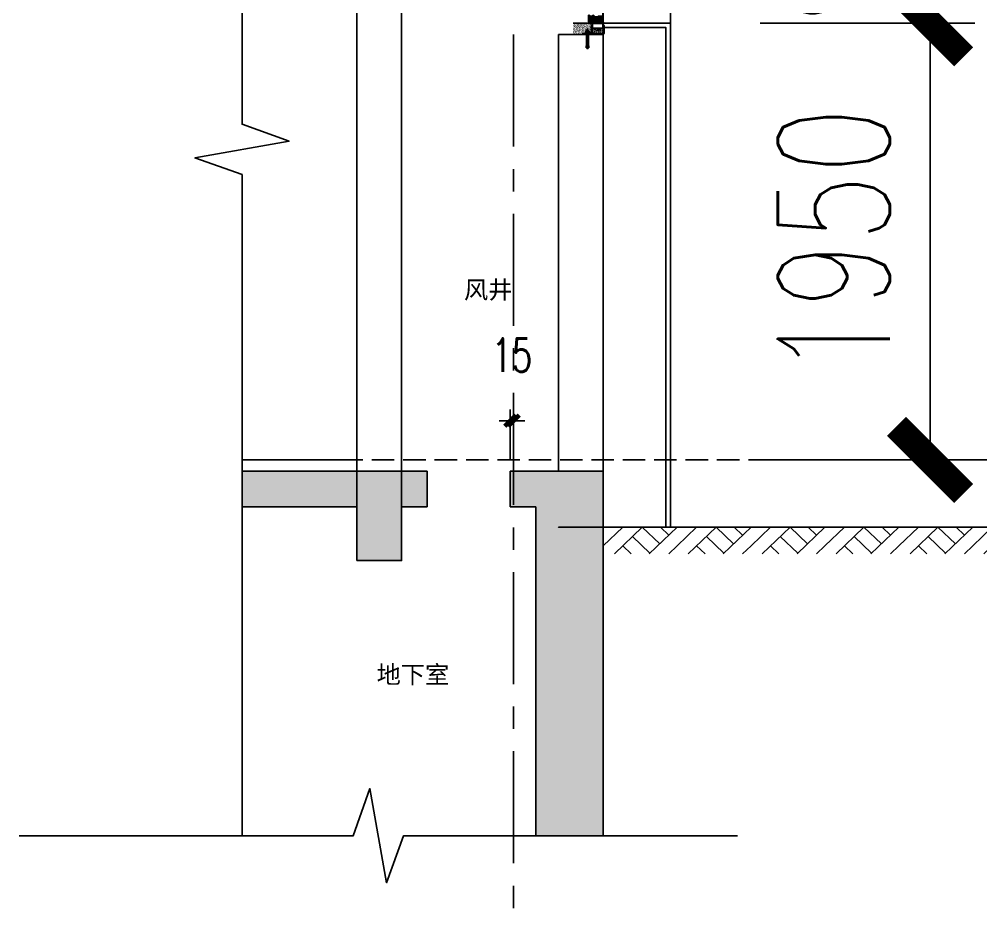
# Model space of a CAD drawing. Extents: x 220580 to 2027826, y -309201 to 71987.
# Drawn here: x 321714 to 326005, y -197311 to -193330 of the extents above; entities that cross this region are included whole.
import ezdxf
from ezdxf.enums import TextEntityAlignment as Align

# ---------------------------------------------------------------- set-up
doc = ezdxf.new("R2010")
doc.units = 0
for name, pattern in [('CENTER', [2, 1.25, -0.25, 0.25, -0.25]), ('DASH', [0.35, 0.25, -0.1]), ('ZN-CENTER', [2, 1.25, -0.25, 0.25, -0.25]), ('ZN-DASH', [0.35, 0.25, -0.1]), ('ZN-DOT', [0.25, 0, -0.25])]:
    doc.linetypes.add(name, pattern=pattern)
for name, color, linetype in [('!ZN1-填充-8', 8, 'Continuous'), ('!ZN1-文字-7', 7, 'Continuous'), ('!ZN3-铝板幕墙-3', 3, 'Continuous'), ('!ZN4-焊缝-8', 8, 'Continuous'), ('!ZN4-辅助材料-1', 1, 'Continuous'), ('!ZN4-配件-11', 11, 'Continuous'), ('!ZN5-钢材投影-40', 40, 'Continuous'), ('!ZN5-钢材断面-2', 2, 'Continuous'), ('!ZN5-铝材断面-6', 6, 'Continuous'), ('!ZN6-层高线-8', 8, 'ZN-DOT'), ('!ZN6-虚线-8', 8, 'ZN-DASH'), ('!ZN6-轴线-1', 1, 'ZN-CENTER'), ('1 轴线 辅助线', 1, 'CENTER'), ('2', 7, 'Continuous'), ('A-AXIS-DP', 126, 'Continuous'), ('A-HATCH-2', 251, 'Continuous'), ('A-LIN-V', 9, 'Continuous'), ('A-SFCE', 30, 'Continuous'), ('AS-COLN', 6, 'Continuous'), ('AS-WALL', 40, 'Continuous'), ('AXIS_TEXT', 7, 'Continuous'), ('DIM', 173, 'Continuous'), ('DIM_SYMB', 3, 'Continuous'), ('PUB_HATCH', 8, 'Continuous'), ('ZN4-胶缝-8', 8, 'Continuous'), ('型材截面颜色', 253, 'Continuous')]:
    doc.layers.add(name, color=color, linetype=linetype)
doc.layers.add('@ZN-型材编号（非打印层）', color=8, linetype='Continuous', plot=False)
doc.styles.add('_TCH_DIM_T3', font='SIMPLEX', dxfattribs={"width": 0.705882, "bigfont": 'GBCBIG'})
doc.styles.add('DHTEXT-1', font='ROMANS.shx', dxfattribs={"width": 0.7, "bigfont": 'CHINESE.shx'})
doc.styles.add('ZN-字体1', font='romans.shx', dxfattribs={"width": 0.7, "bigfont": 'chinese.shx'})
doc.styles.add('图框', font='')
doc.styles.get('图框').set_extended_font_data('SimSun')
doc.dimstyles.new('_TCH_ARCH&&50', dxfattribs={"dimtxt": 148.75, "dimasz": 50, "dimexe": 50, "dimexo": 50, "dimgap": 63.125, "dimtad": 1, "dimdec": 0, "dimzin": 0, "dimdsep": 46, "dimtxsty": '_TCH_DIM_T3', "dimblk": 'ARCHTICK', "dimcen": 0.09, "dimclrt": 7, "dimazin": 2, "dimtfac": 1, "dimtdec": 0, "dimtix": 1, "dimtmove": 2, "dimatfit": 3, "dimfxl": 0, "dimtolj": 1, "dimtzin": 0, "dimarcsym": 0})
doc.dimstyles.new('ZN3', dxfattribs={"dimscale": 3, "dimtxt": 2.5, "dimasz": 1.5, "dimexe": 1, "dimexo": 2, "dimgap": 0.9, "dimtad": 1, "dimdec": 0, "dimdsep": 46, "dimtxsty": 'DHTEXT-1', "dimblk": 'ARCHTICK', "dimcen": 2.5, "dimclrd": 173, "dimclre": 173, "dimclrt": 7, "dimazin": 2, "dimtfac": 1, "dimtix": 1, "dimtmove": 2, "dimatfit": 3, "dimfxl": 0, "dimarcsym": 0})

# ---------------------------------------------------------------- blocks, each defined once
blk = doc.blocks.new('_ArchTick')
at = {"color": 0, "linetype": 'ByBlock', "const_width": 0.4}
blk.add_lwpolyline([(-0.5, -0.5), (0.5, 0.5)], dxfattribs=at)
blk = doc.blocks.new('*D1240')
at = {"layer": 'Defpoints', "color": 0, "ltscale": 30, "transparency": 16777216}
for p in [(324620.4, -192447.1), (325779.3, -192447.1), (324620.4, -193347.1)]:
    blk.add_point(p, dxfattribs=at)
at = {"layer": 'DIM', "color": 173, "linetype": 'ByBlock', "lineweight": -2, "ltscale": 30, "transparency": 16777216}
for p, q in [((325779.3, -192447.1), (325779.3, -192147.1)), ((325020.4, -192447.1), (325979.3, -192447.1)), ((325779.3, -193347.1), (325779.3, -192447.1)), ((325020.4, -193347.1), (325979.3, -193347.1)), ((325779.3, -193347.1), (325779.3, -193647.1))]:
    blk.add_line(p, q, dxfattribs=at)
at = {"layer": 'DIM', "color": 173, "lineweight": -2, "ltscale": 30, "transparency": 16777216, "xscale": 300, "yscale": 300, "zscale": 300}
for p, rotation in [((325779.3, -192447.1), 270), ((325779.3, -193347.1), 90)]:
    blk.add_blockref('_ArchTick', p, dxfattribs=dict(at, rotation=rotation))
at = {"layer": 'DIM', "color": 7, "ltscale": 30, "transparency": 16777216, "insert": (325349.3, -192897.1), "char_height": 500, "attachment_point": 5, "rotation": 90, "style": 'DHTEXT-1'}
blk.add_mtext('900', dxfattribs=at)
blk = doc.blocks.new('*D1241')
at = {"layer": 'A-AXIS-DP', "color": 0, "lineweight": -2, "transparency": 16777216}
for p, q in [((323905.4, -195297.1), (323905.4, -195072.2)), ((323920.4, -195297.1), (323920.4, -195072.2)), ((323905.4, -195122.2), (323855.4, -195122.2)), ((323905.4, -195122.2), (323920.4, -195122.2)), ((323920.4, -195122.2), (323970.4, -195122.2))]:
    blk.add_line(p, q, dxfattribs=at)
at = {"layer": 'Defpoints', "color": 0, "transparency": 16777216}
for p in [(323920.4, -195122.2), (323905.4, -195347.1), (323920.4, -195347.1)]:
    blk.add_point(p, dxfattribs=at)
at = {"layer": 'A-AXIS-DP', "color": 0, "lineweight": -2, "transparency": 16777216, "xscale": 50, "yscale": 50, "zscale": 50}
blk.add_blockref('_ArchTick', (323905.4, -195122.2), dxfattribs=at)
at = {"layer": 'A-AXIS-DP', "color": 0, "lineweight": -2, "transparency": 16777216, "xscale": 50, "yscale": 50, "zscale": 50, "rotation": 180}
blk.add_blockref('_ArchTick', (323920.4, -195122.2), dxfattribs=at)
at = {"layer": 'A-AXIS-DP', "color": 7, "transparency": 16777216, "insert": (323912.9, -194829.3), "char_height": 148.75, "attachment_point": 5, "style": '_TCH_DIM_T3'}
blk.add_mtext('\\A1;15', dxfattribs=at)
blk = doc.blocks.new('$LinePat$素土夯实')
at = {"color": 0}
for p, q in [((0, -210), (210, 0)), ((120, -300), (420, 0)), ((420, 0), (608, -188)), ((495, -300), (795, 0)), ((615, 0), (705, -90)), ((315, -105), (502, -293)), ((210, -210), (300, -300)), ((705, -300), (795, -210))]:
    blk.add_line(p, q, dxfattribs=at)
blk = doc.blocks.new('_FZH')
blk.add_lwpolyline([(-0.5, -0.5), (0.5, -0.5), (0.5, 0.5), (-0.5, 0.5)], close=True)
at = {"layer": 'PUB_HATCH'}
blk.add_solid([(-0.5, -0.5), (0.5, -0.5), (-0.5, 0.5), (0.5, 0.5)], dxfattribs=at)
blk = doc.blocks.new('XFGRJ009')
at = {"layer": '!ZN1-填充-8'}
h = blk.add_hatch(dxfattribs=at)
h.set_pattern_fill('AR-HBONE', color=256, scale=0.01, angle=360, style=0)
h.set_pattern_definition([(315, (2699.3083, -1021.9452), (2e-15, -1.43684098), [3.048, -1.016]), (225, (2700.0267, -1022.6636), (2e-15, -1.43684098), [3.048, -1.016])])
h.paths.add_polyline_path([(3, 0.9, -0.131652), (2.4, 1.1), (0.7, 2.1), (0.4, 2.1, 0.414214), (0, 1.7), (0, -1.7, 0.414214), (0.4, -2.1), (0.7, -2.1), (2.4, -1.1, -0.131652), (3, -1), (21, -1, -0.131652), (21.6, -1.1), (23.3, -2.1), (23.6, -2.1, 0.414214), (24, -1.7), (24, 1.7, 0.414214), (23.6, 2.1), (23.3, 2.1), (21.6, 1.1, -0.131652), (21, 0.9)])
at = {"layer": '!ZN4-辅助材料-1'}
blk.add_lwpolyline([(2.4, 1.1, 0.131652), (3, 0.9), (21, 0.9, 0.131652), (21.6, 1.1), (23.3, 2.1), (23.6, 2.1, -0.414214), (24, 1.7), (24, -1.7, -0.414214), (23.6, -2.1), (23.3, -2.1), (21.6, -1.1, 0.131652), (21, -1), (3, -1, 0.131652), (2.4, -1.1), (0.7, -2.1), (0.4, -2.1, -0.414214), (0, -1.7), (0, 1.7, -0.414214), (0.4, 2.1), (0.7, 2.1)], format="xyb", close=True, dxfattribs=at)
blk = doc.blocks.new('CX14687XZNW')
at = {"layer": '型材截面颜色', "ltscale": 15}
h = blk.add_hatch(color=256, dxfattribs=at)
h.dxf.hatch_style = 1
edge = h.paths.add_edge_path(flags=16)
edge.add_line((-0.3, -7.3), (-18.2, -7.3))
edge.add_arc((-18.2, -7), 0.3, 180, 270, ccw=False)
edge.add_line((-18.5, -7), (-18.5, 0))
edge.add_line((-18.5, 0), (-18.5, 6.4))
edge.add_arc((-18.2, 6.4), 0.3, 90, 180, ccw=False)
edge.add_line((-18.2, 6.7), (-0.3, 6.7))
edge.add_arc((-0.3, 6.4), 0.3, 0, 90, ccw=False)
edge.add_line((0, 6.4), (0, 0))
edge.add_line((0, 0), (0, -7))
edge.add_arc((-0.3, -7), 0.3, 270, 360, ccw=False)
edge = h.paths.add_edge_path()
edge.add_arc((-21.5, -9.4), 0.3, 90.6432, 169.483)
edge.add_arc((-22.1, -9.3), 0.3, 290, 349.4789, ccw=False)
edge.add_line((-22, -9.6), (-23.4, -10.1))
edge.add_arc((-23.5, -9.8), 0.3, 175, 290, ccw=False)
edge.add_line((-23.8, -9.8), (-23.6, -7.5))
edge.add_arc((-23.1, -7.5), 0.5, 135, 175, ccw=False)
edge.add_line((-23.5, -7.2), (-23.1, -6.9))
edge.add_arc((-23, -7), 0.2, -8.0466, 135, ccw=False)
edge.add_arc((-22.6, -7.1), 0.2, 171.9534, 255)
edge.add_line((-22.7, -7.2), (-20.7, -7.8))
edge.add_arc((-20.5, -7.3), 0.5, 255, 270)
edge.add_line((-20.5, -7.8), (-20.4, -7.8))
edge.add_arc((-20.4, -7.5), 0.3, 270, 401.4096)
edge.add_arc((-19.8, -7), 0.5, 180, 221.4096, ccw=False)
edge.add_line((-20.3, -7), (-20.3, -3.2))
edge.add_arc((-20.6, -3.2), 0.3, 0, 90)
edge.add_line((-20.6, -2.9), (-20.8, -2.9))
edge.add_arc((-20.8, -3.4), 0.5, 90, 121.3118)
edge.add_line((-21, -3), (-22.5, -3.9))
edge.add_arc((-22.6, -3.7), 0.2, 180, 301.3118, ccw=False)
edge.add_line((-22.8, -3.7), (-22.8, -3.2))
edge.add_arc((-20.6, -3.2), 2.2, 121.3118, 180, ccw=False)
edge.add_line((-21.7, -1.3), (-20.8, -0.7))
edge.add_arc((-21.1, -0.3), 0.5, 301.3118, 418.6882)
edge.add_line((-20.8, 0.1), (-21.7, 0.7))
edge.add_arc((-20.6, 2.6), 2.2, 180, 238.6882, ccw=False)
edge.add_line((-22.8, 2.6), (-22.8, 3.1))
edge.add_arc((-22.6, 3.1), 0.2, 58.6882, 180, ccw=False)
edge.add_line((-22.5, 3.3), (-21, 2.4))
edge.add_arc((-20.8, 2.8), 0.5, 238.6882, 270)
edge.add_line((-20.8, 2.3), (-20.6, 2.3))
edge.add_arc((-20.6, 2.6), 0.3, 270, 360)
edge.add_line((-20.3, 2.6), (-20.3, 6.4))
edge.add_arc((-19.8, 6.4), 0.5, 138.5904, 180, ccw=False)
edge.add_arc((-20.4, 6.9), 0.3, 318.5904, 450)
edge.add_line((-20.4, 7.2), (-20.5, 7.2))
edge.add_arc((-20.5, 6.7), 0.5, 90, 105)
edge.add_line((-20.7, 7.2), (-22.7, 6.6))
edge.add_arc((-22.6, 6.5), 0.2, 105, 188.0466)
edge.add_arc((-23, 6.4), 0.2, -135, 8.0466, ccw=False)
edge.add_line((-23.1, 6.3), (-23.5, 6.6))
edge.add_arc((-23.1, 6.9), 0.5, 185, 225, ccw=False)
edge.add_line((-23.6, 6.9), (-23.8, 9.2))
edge.add_arc((-23.5, 9.2), 0.3, 70, 185, ccw=False)
edge.add_line((-23.4, 9.5), (-22, 9))
edge.add_arc((-22.1, 8.7), 0.3, 10.5211, 70, ccw=False)
edge.add_arc((-21.5, 8.8), 0.3, 190.517, 269.3568)
edge.add_line((-21.5, 8.5), (-20.7, 8.5))
edge.add_arc((-20.7, 9.5), 1, 270, 360)
edge.add_line((-19.7, 9.5), (-19.7, 13.2))
edge.add_arc((-19.4, 13.2), 0.3, 90, 180, ccw=False)
edge.add_line((-19.4, 13.5), (-17.2, 13.5))
edge.add_arc((-17.2, 13.2), 0.3, 30, 90, ccw=False)
edge.add_line((-16.9, 13.3), (-16.3, 12.2))
edge.add_arc((-16.7, 12), 0.5, -90, 30, ccw=False)
edge.add_line((-16.7, 11.5), (-17.9, 11.5))
edge.add_arc((-17.9, 11.2), 0.3, 90, 180)
edge.add_line((-18.2, 11.2), (-18.2, 8.8))
edge.add_arc((-17.9, 8.8), 0.3, 180, 270)
edge.add_line((-17.9, 8.5), (-9.7, 8.5))
edge.add_arc((-9.7, 8.2), 0.3, 45, 90, ccw=False)
edge.add_line((-9.5, 8.4), (-9.4, 8.3))
edge.add_arc((-9.2, 8.5), 0.3, 225, 315)
edge.add_line((-9, 8.3), (-8.9, 8.4))
edge.add_arc((-8.7, 8.2), 0.3, 90, 135, ccw=False)
edge.add_line((-8.7, 8.5), (-0.5, 8.5))
edge.add_arc((-0.5, 8.8), 0.3, 270, 360)
edge.add_line((-0.2, 8.8), (-0.2, 11.2))
edge.add_arc((-0.5, 11.2), 0.3, 360, 450)
edge.add_line((-0.5, 11.5), (-1.7, 11.5))
edge.add_arc((-1.7, 12), 0.5, 150, 270, ccw=False)
edge.add_line((-2.1, 12.2), (-1.5, 13.3))
edge.add_arc((-1.2, 13.2), 0.3, 90, 150, ccw=False)
edge.add_line((-1.2, 13.5), (1.5, 13.5))
edge.add_arc((1.5, 13.2), 0.3, 0, 90, ccw=False)
edge.add_line((1.8, 13.2), (1.8, 0))
edge.add_line((1.8, 0), (1.8, -16.7))
edge.add_arc((1.5, -16.7), 0.3, 270, 360, ccw=False)
edge.add_line((1.5, -17), (-1.7, -17))
edge.add_arc((-1.7, -16.5), 0.5, 180, 270, ccw=False)
edge.add_line((-2.2, -16.5), (-2.2, -16.5))
edge.add_arc((-1.7, -16.5), 0.5, 95, 180, ccw=False)
edge.add_line((-1.7, -16), (-0.3, -15.8))
edge.add_arc((-0.3, -15.5), 0.3, 275, 360)
edge.add_line((0, -15.5), (0, -9.4))
edge.add_arc((-0.3, -9.4), 0.3, 0, 90)
edge.add_line((-0.3, -9.1), (-8.7, -9.1))
edge.add_arc((-8.7, -8.8), 0.3, 225, 270, ccw=False)
edge.add_line((-8.9, -9), (-9, -8.9))
edge.add_arc((-9.2, -9.1), 0.3, 45, 135)
edge.add_line((-9.4, -8.9), (-9.5, -9))
edge.add_arc((-9.7, -8.8), 0.3, 270, 315, ccw=False)
edge.add_line((-9.7, -9.1), (-21.5, -9.1))
edge = h.paths.add_edge_path()
edge.add_arc((-43.1, 8.8), 0.3, 270, 349.4789)
edge.add_arc((-42.5, 8.7), 0.3, 110, 169.4789, ccw=False)
edge.add_line((-42.6, 9), (-41.2, 9.5))
edge.add_arc((-41.1, 9.2), 0.3, -5, 110, ccw=False)
edge.add_line((-40.8, 9.2), (-41, 6.9))
edge.add_arc((-41.5, 6.9), 0.5, 315, 355, ccw=False)
edge.add_line((-41.1, 6.6), (-41.5, 6.3))
edge.add_arc((-41.6, 6.4), 0.2, 171.9534, 315, ccw=False)
edge.add_arc((-42, 6.5), 0.2, 351.9534, 435)
edge.add_line((-41.9, 6.6), (-43.9, 7.2))
edge.add_arc((-44.1, 6.7), 0.5, 75, 90)
edge.add_line((-44.1, 7.2), (-44.2, 7.2))
edge.add_arc((-44.2, 6.9), 0.3, 90, 221.4096)
edge.add_arc((-44.8, 6.4), 0.5, 0, 41.4096, ccw=False)
edge.add_line((-44.3, 6.4), (-44.3, 2.6))
edge.add_arc((-44, 2.6), 0.3, 180, 270)
edge.add_line((-44, 2.3), (-43.8, 2.3))
edge.add_arc((-43.8, 2.8), 0.5, 270, 301.3118)
edge.add_line((-43.6, 2.4), (-42.1, 3.3))
edge.add_arc((-42, 3.1), 0.2, 0, 121.3118, ccw=False)
edge.add_line((-41.8, 3.1), (-41.8, 2.6))
edge.add_arc((-44, 2.6), 2.2, -58.6882, 0, ccw=False)
edge.add_line((-42.9, 0.7), (-43.8, 0.1))
edge.add_arc((-43.5, -0.3), 0.5, 121.3118, 238.6882)
edge.add_line((-43.8, -0.7), (-42.9, -1.3))
edge.add_arc((-44, -3.2), 2.2, 0, 58.6882, ccw=False)
edge.add_line((-41.8, -3.2), (-41.8, -3.7))
edge.add_arc((-42, -3.7), 0.2, -121.3118, 0, ccw=False)
edge.add_line((-42.1, -3.9), (-43.6, -3))
edge.add_arc((-43.8, -3.4), 0.5, 58.6882, 90)
edge.add_line((-43.8, -2.9), (-44, -2.9))
edge.add_arc((-44, -3.2), 0.3, 90, 180)
edge.add_line((-44.3, -3.2), (-44.3, -7))
edge.add_arc((-44.8, -7), 0.5, -41.4096, 0, ccw=False)
edge.add_arc((-44.2, -7.5), 0.3, 138.5904, 270)
edge.add_line((-44.2, -7.8), (-44.1, -7.8))
edge.add_arc((-44.1, -7.3), 0.5, 270, 285)
edge.add_line((-43.9, -7.8), (-41.9, -7.2))
edge.add_arc((-42, -7.1), 0.2, 285, 368.0466)
edge.add_arc((-41.6, -7), 0.2, 45, 188.0466, ccw=False)
edge.add_line((-41.5, -6.9), (-41.1, -7.2))
edge.add_arc((-41.5, -7.5), 0.5, 5, 45, ccw=False)
edge.add_line((-41, -7.5), (-40.8, -9.8))
edge.add_arc((-41.1, -9.8), 0.3, -110, 5, ccw=False)
edge.add_line((-41.2, -10.1), (-42.6, -9.6))
edge.add_arc((-42.5, -9.3), 0.3, 190.5211, 250, ccw=False)
edge.add_arc((-43.1, -9.4), 0.3, 10.5211, 90)
edge.add_line((-43.1, -9.1), (-53.3, -9.1))
edge.add_arc((-53.3, -8.8), 0.3, 225, 270, ccw=False)
edge.add_line((-53.5, -9), (-53.6, -8.9))
edge.add_arc((-53.8, -9.1), 0.3, 45, 135)
edge.add_line((-54, -8.9), (-54.1, -9))
edge.add_arc((-54.3, -8.8), 0.3, 270, 315, ccw=False)
edge.add_line((-54.3, -9.1), (-61.1, -9.1))
edge.add_arc((-61.1, -9.4), 0.3, 90, 180)
edge.add_line((-61.4, -9.4), (-61.4, -15.5))
edge.add_arc((-61.1, -15.5), 0.3, 180, 265)
edge.add_line((-61.1, -15.8), (-59.7, -16))
edge.add_arc((-59.7, -16.5), 0.5, 0, 85, ccw=False)
edge.add_line((-59.2, -16.5), (-59.2, -16.5))
edge.add_arc((-59.7, -16.5), 0.5, 270, 360, ccw=False)
edge.add_line((-59.7, -17), (-62.9, -17))
edge.add_arc((-62.9, -16.7), 0.3, 180, 270, ccw=False)
edge.add_line((-63.2, -16.7), (-63.2, 34.7))
edge.add_arc((-62.9, 34.7), 0.3, 90, 180, ccw=False)
edge.add_line((-62.9, 35), (-59, 35))
edge.add_arc((-59, 34.7), 0.3, 0, 90, ccw=False)
edge.add_line((-58.7, 34.7), (-58.7, 33.3))
edge.add_arc((-59, 33.3), 0.3, 315, 360, ccw=False)
edge.add_line((-58.8, 33.1), (-59.1, 32.7))
edge.add_arc((-59.3, 33), 0.3, 270, 315, ccw=False)
edge.add_line((-59.3, 32.6), (-59.4, 32.6))
edge.add_arc((-59.4, 32.9), 0.3, 180, 270, ccw=False)
edge.add_line((-59.7, 32.9), (-59.7, 33.6))
edge.add_arc((-60, 33.6), 0.3, 360, 450)
edge.add_line((-60, 33.9), (-60.7, 33.9))
edge.add_arc((-60.7, 33.4), 0.5, 90, 100.008)
edge.add_line((-60.7, 33.9), (-61.1, 33.8))
edge.add_arc((-60.9, 32.8), 1, 100.008, 180)
edge.add_line((-61.9, 32.8), (-61.9, 29.7))
edge.add_arc((-60.9, 29.7), 1, 180, 259.992)
edge.add_line((-61.1, 28.7), (-60.7, 28.6))
edge.add_arc((-60.7, 29.1), 0.5, 259.992, 270)
edge.add_line((-60.7, 28.6), (-60, 28.6))
edge.add_arc((-60, 28.9), 0.3, 270, 360)
edge.add_line((-59.7, 28.9), (-59.7, 29.6))
edge.add_arc((-59.4, 29.6), 0.3, 90, 180, ccw=False)
edge.add_line((-59.4, 29.9), (-59.3, 29.9))
edge.add_arc((-59.3, 29.6), 0.3, 45, 90, ccw=False)
edge.add_line((-59.1, 29.8), (-58.8, 29.4))
edge.add_arc((-59, 29.2), 0.3, 0, 45, ccw=False)
edge.add_line((-58.7, 29.2), (-58.7, 27.5))
edge.add_arc((-59, 27.5), 0.3, -30, 0, ccw=False)
edge.add_line((-58.7, 27.4), (-59.3, 26.4))
edge.add_arc((-59.6, 26.5), 0.3, 180, 330, ccw=False)
edge.add_line((-59.9, 26.5), (-59.9, 27.2))
edge.add_arc((-60.2, 27.2), 0.3, 0, 90)
edge.add_line((-60.2, 27.5), (-61.1, 27.5))
edge.add_arc((-61.1, 27.2), 0.3, 90, 180)
edge.add_line((-61.4, 27.2), (-61.4, 8.8))
edge.add_arc((-61.1, 8.8), 0.3, 180, 270)
edge.add_line((-61.1, 8.5), (-60.2, 8.5))
edge.add_arc((-60.2, 8.8), 0.3, 270, 360)
edge.add_line((-59.9, 8.8), (-59.9, 9.5))
edge.add_arc((-59.6, 9.5), 0.3, 30, 180, ccw=False)
edge.add_line((-59.3, 9.7), (-58.8, 8.6))
edge.add_arc((-58.5, 8.8), 0.3, 210, 270)
edge.add_line((-58.5, 8.5), (-54.3, 8.5))
edge.add_arc((-54.3, 8.2), 0.3, 45, 90, ccw=False)
edge.add_line((-54.1, 8.4), (-54, 8.3))
edge.add_arc((-53.8, 8.5), 0.3, 225, 315)
edge.add_line((-53.6, 8.3), (-53.5, 8.4))
edge.add_arc((-53.3, 8.2), 0.3, 90, 135, ccw=False)
edge.add_line((-53.3, 8.5), (-43.1, 8.5))
edge = h.paths.add_edge_path(flags=16)
edge.add_line((-46.1, 6.4), (-46.1, -7))
edge.add_arc((-46.4, -7), 0.3, -90, 0, ccw=False)
edge.add_line((-46.4, -7.3), (-61.1, -7.3))
edge.add_arc((-61.1, -7), 0.3, 180, 270, ccw=False)
edge.add_line((-61.4, -7), (-61.4, 6.4))
edge.add_arc((-61.1, 6.4), 0.3, 90, 180, ccw=False)
edge.add_line((-61.1, 6.7), (-46.4, 6.7))
edge.add_arc((-46.4, 6.4), 0.3, 0, 90, ccw=False)
at = {"layer": '!ZN4-辅助材料-1'}
for p, q in [((-61.3, 6.6), (-46.2, -7.2)), ((-61.3, -7.2), (-46.2, 6.6)), ((-18.4, -7.2), (-0.1, 6.6)), ((-18.4, 6.6), (-0.1, -7.2))]:
    blk.add_line(p, q, dxfattribs=at)
at = {"layer": '!ZN5-铝材断面-6'}
for points in [[(-43.1, 8.5, 0.361398), (-42.8, 8.7, -0.265514), (-42.6, 9), (-41.2, 9.5, -0.548619), (-40.8, 9.2), (-41, 6.9, -0.176327), (-41.1, 6.6), (-41.5, 6.3, -0.720206), (-41.8, 6.4, 0.379098), (-41.9, 6.6), (-43.9, 7.2, 0.065543), (-44.1, 7.2), (-44.2, 7.2, 0.645751), (-44.4, 6.7, -0.182676), (-44.3, 6.4), (-44.3, 2.6, 0.414214), (-44, 2.3), (-43.8, 2.3, 0.13748), (-43.6, 2.4), (-42.1, 3.3, -0.585007), (-41.8, 3.1), (-41.8, 2.6, -0.261824), (-42.9, 0.7), (-43.8, 0.1, 0.562186), (-43.8, -0.7), (-42.9, -1.3, -0.261824), (-41.8, -3.2), (-41.8, -3.7, -0.585007), (-42.1, -3.9), (-43.6, -3, 0.13748), (-43.8, -2.9), (-44, -2.9, 0.414214), (-44.3, -3.2), (-44.3, -7, -0.182676), (-44.4, -7.3, 0.645751), (-44.2, -7.8), (-44.1, -7.8, 0.065543), (-43.9, -7.8), (-41.9, -7.2, 0.379098), (-41.8, -7, -0.720206), (-41.5, -6.9), (-41.1, -7.2, -0.176327), (-41, -7.5), (-40.8, -9.8, -0.548619), (-41.2, -10.1), (-42.6, -9.6, -0.265514), (-42.8, -9.3, 0.361398), (-43.1, -9.1), (-53.3, -9.1, -0.198912), (-53.5, -9), (-53.6, -8.9, 0.414214), (-54, -8.9), (-54.1, -9, -0.198912), (-54.3, -9.1), (-61.1, -9.1, 0.414214), (-61.4, -9.4), (-61.4, -15.5, 0.388879), (-61.1, -15.8), (-59.7, -16, -0.388879), (-59.2, -16.5), (-59.2, -16.5, -0.414214), (-59.7, -17), (-62.9, -17, -0.414214), (-63.2, -16.7), (-63.2, 34.7, -0.414214), (-62.9, 35), (-59, 35, -0.414214), (-58.7, 34.7), (-58.7, 33.3, -0.198912), (-58.8, 33.1), (-59.1, 32.7, -0.198912), (-59.3, 32.6), (-59.4, 32.6, -0.414214), (-59.7, 32.9), (-59.7, 33.6, 0.414214), (-60, 33.9), (-60.7, 33.9, 0.043696), (-60.7, 33.9), (-61.1, 33.8, 0.363931), (-61.9, 32.8), (-61.9, 29.7, 0.363931), (-61.1, 28.7), (-60.7, 28.6, 0.043696), (-60.7, 28.6), (-60, 28.6, 0.414214), (-59.7, 28.9), (-59.7, 29.6, -0.414214), (-59.4, 29.9), (-59.3, 29.9, -0.198912), (-59.1, 29.8), (-58.8, 29.4, -0.198912), (-58.7, 29.2), (-58.7, 27.5, -0.131652), (-58.7, 27.4), (-59.3, 26.4, -0.767327), (-59.9, 26.5), (-59.9, 27.2, 0.414214), (-60.2, 27.5), (-61.1, 27.5, 0.414214), (-61.4, 27.2), (-61.4, 8.8, 0.414214), (-61.1, 8.5), (-60.2, 8.5, 0.414214), (-59.9, 8.8), (-59.9, 9.5, -0.767327), (-59.3, 9.7), (-58.8, 8.6, 0.267949), (-58.5, 8.5), (-54.3, 8.5, -0.198912), (-54.1, 8.4), (-54, 8.3, 0.414214), (-53.6, 8.3), (-53.5, 8.4, -0.198912), (-53.3, 8.5), (-43.1, 8.5)], [(-21.5, -9.1, 0.358248), (-21.8, -9.3, -0.265514), (-22, -9.6), (-23.4, -10.1, -0.548619), (-23.8, -9.8), (-23.6, -7.5, -0.176327), (-23.5, -7.2), (-23.1, -6.9, -0.720206), (-22.8, -7, 0.379098), (-22.7, -7.2), (-20.7, -7.8, 0.065543), (-20.5, -7.8), (-20.4, -7.8, 0.645751), (-20.2, -7.3, -0.182676), (-20.3, -7), (-20.3, -3.2, 0.414214), (-20.6, -2.9), (-20.8, -2.9, 0.13748), (-21, -3), (-22.5, -3.9, -0.585007), (-22.8, -3.7), (-22.8, -3.2, -0.261824), (-21.7, -1.3), (-20.8, -0.7, 0.562186), (-20.8, 0.1), (-21.7, 0.7, -0.261824), (-22.8, 2.6), (-22.8, 3.1, -0.585007), (-22.5, 3.3), (-21, 2.4, 0.13748), (-20.8, 2.3), (-20.6, 2.3, 0.414214), (-20.3, 2.6), (-20.3, 6.4, -0.182676), (-20.2, 6.7, 0.645751), (-20.4, 7.2), (-20.5, 7.2, 0.065543), (-20.7, 7.2), (-22.7, 6.6, 0.379098), (-22.8, 6.4, -0.720206), (-23.1, 6.3), (-23.5, 6.6, -0.176327), (-23.6, 6.9), (-23.8, 9.2, -0.548619), (-23.4, 9.5), (-22, 9, -0.265514), (-21.8, 8.7, 0.358248), (-21.5, 8.5), (-20.7, 8.5, 0.414214), (-19.7, 9.5), (-19.7, 13.2, -0.414214), (-19.4, 13.5), (-17.2, 13.5, -0.267949), (-16.9, 13.3), (-16.3, 12.2, -0.57735), (-16.7, 11.5), (-17.9, 11.5, 0.414214), (-18.2, 11.2), (-18.2, 8.8, 0.414214), (-17.9, 8.5), (-9.7, 8.5, -0.198912), (-9.5, 8.4), (-9.4, 8.3, 0.414214), (-9, 8.3), (-8.9, 8.4, -0.198912), (-8.7, 8.5), (-0.5, 8.5, 0.414214), (-0.2, 8.8), (-0.2, 11.2, 0.414214), (-0.5, 11.5), (-1.7, 11.5, -0.57735), (-2.1, 12.2), (-1.5, 13.3, -0.267949), (-1.2, 13.5), (1.5, 13.5, -0.414214), (1.8, 13.2), (1.8, 0), (1.8, -16.7, -0.414214), (1.5, -17), (-1.7, -17, -0.414214), (-2.2, -16.5), (-2.2, -16.5, -0.388879), (-1.7, -16), (-0.3, -15.8, 0.388879), (0, -15.5), (0, -9.4, 0.414214), (-0.3, -9.1), (-8.7, -9.1, -0.198912), (-8.9, -9), (-9, -8.9, 0.414214), (-9.4, -8.9), (-9.5, -9, -0.198912), (-9.7, -9.1), (-21.5, -9.1)]]:
    blk.add_lwpolyline(points, format="xyb", dxfattribs=at)
for points in [[(-46.1, 6.4), (-46.1, -7, -0.414214), (-46.4, -7.3), (-61.1, -7.3, -0.414214), (-61.4, -7), (-61.4, 6.4, -0.414214), (-61.1, 6.7), (-46.4, 6.7, -0.414214)], [(-0.3, -7.3), (-18.2, -7.3, -0.414214), (-18.5, -7), (-18.5, 0), (-18.5, 6.4, -0.414214), (-18.2, 6.7), (-0.3, 6.7, -0.414214), (0, 6.4), (0, 0), (0, -7, -0.414214)]]:
    blk.add_lwpolyline(points, format="xyb", close=True, dxfattribs=at)
at = {"layer": '2'}
blk.add_blockref('XFGRJ009', (-44.3, 4.9), dxfattribs=at)
at = {"layer": '2', "xscale": -1, "rotation": 179.9999999999999}
blk.add_blockref('XFGRJ009', (-44.3, -5.5), dxfattribs=at)
blk = doc.blocks.new('65-胶缝001')
at = {"layer": 'ZN4-胶缝-8', "ltscale": 20}
h = blk.add_hatch(dxfattribs=at)
h.set_pattern_fill('HONEY', color=8, scale=0.5, angle=90)
h.set_pattern_definition([(90, (-3416.5714, -4583.4191), (-0.6874075, 1.190625), [0.79375, -1.5875]), (210, (-3416.5714, -4583.4191), (-0.68740775, -1.19062486), [0.79375, -1.5875]), (150, (-3416.5714, -4583.4191), (-1.37481525, 1.4e-07), [-1.5875, 0.79375])])
edge = h.paths.add_edge_path()
edge.add_ellipse((-2.5, 4), major_axis=(0, 4.1), ratio=0.612082, start_angle=0, end_angle=360)
h = blk.add_hatch(dxfattribs=at)
h.set_pattern_fill('ANSI36', color=8, scale=0.5)
h.set_pattern_definition([(45, (-4591.1002, 3418.0669), (0.42094951, 1.54348152), [1.984375, -0.396875, 0, -0.396875])])
edge = h.paths.add_edge_path()
edge.add_ellipse((-2.5, 4.5), major_axis=(-0.15, 4.6), ratio=0.602003, start_angle=135.6512, end_angle=241.3698, ccw=False)
edge.add_line((-5, 3.4), (-5, -6.8))
edge.add_line((-5, -6.8), (-4.8, -6.6))
edge.add_arc((2, -10.7), 7.96, 104.7358, 149.4093, ccw=False)
edge.add_line((0, -3), (0, 2.4))
at = {"layer": 'ZN4-胶缝-8', "color": 1, "ltscale": 20}
blk.add_arc((1.5, -9.5), 6.7, 100.0163, 166.5316, dxfattribs=at)
blk.add_ellipse((-2.5, 4), major_axis=(0, 4.1), ratio=0.612385, start_param=-1.570796, end_param=4.712389, dxfattribs=at)
blk = doc.blocks.new('*U1376')
at = {"layer": '!ZN5-钢材投影-40'}
blk.add_lwpolyline([(-3.2, 61.4), (-2.7, 61.4, -0.414214), (-2.3, 60.9), (-2.3, 58.2, 0.414214), (-1.8, 57.7), (-1.2, 57.7, 0.414214), (-0.7, 58.2), (-0.7, 60.9, -0.414214), (-0.2, 61.4), (0.2, 61.4, -0.414214), (0.8, 60.9), (0.8, 56.7, -0.414214), (0.2, 56.2), (-1.8, 56.2, 0.31159), (-2.3, 55.8, 0.059937), (-5.7, 33.7), (-5.7, 27.7, 0.059937), (-2.3, 5.6, 0.31159), (-1.8, 5.2), (0.2, 5.2, -0.414214), (0.8, 4.7), (0.8, 0.5, -0.414214), (0.2, 0), (-0.2, 0, -0.414214), (-0.7, 0.5), (-0.7, 3.2, 0.414214), (-1.2, 3.7), (-1.8, 3.7, 0.414214), (-2.3, 3.2), (-2.3, 0.5, -0.414214), (-2.7, 0), (-3.2, 0, -0.414214), (-3.8, 0.5), (-3.8, 5.2, 0.089481), (-3.8, 5.3, -0.059144), (-7.2, 27.7), (-7.2, 33.7, -0.059144), (-3.8, 56.1, 0.089481), (-3.8, 56.2), (-3.8, 60.9, -0.414214)], format="xyb", close=True, dxfattribs=at)
blk = doc.blocks.new('65胶缝002')
at = {"layer": 'ZN4-胶缝-8', "ltscale": 20}
h = blk.add_hatch(dxfattribs=at)
h.set_pattern_fill('ANSI36', color=8, scale=0.5)
h.set_pattern_definition([(45, (179.24, 6931.8355), (0.42094951, 1.54348152), [1.984375, -0.396875, 0, -0.396875])])
edge = h.paths.add_edge_path()
edge.add_ellipse((-2.5, -4.2), major_axis=(0, 2.55), ratio=0.981746, start_angle=-61.3092, end_angle=61.5061)
edge.add_arc((-5, -3.2), 0.375, 34.8785, 90)
edge.add_line((-5, -2.8), (-5, 0))
edge.add_arc((-2.5, 7.8), 8.18, 252.2032, 287.7968)
edge.add_line((0, 0), (0, -2.8))
edge.add_arc((0, -3.2), 0.375, 90, 143.6772)
h = blk.add_hatch(dxfattribs=at)
h.set_pattern_fill('HONEY', color=8, scale=0.5, angle=90)
h.set_pattern_definition([(90, (179.24, 6931.8355), (-0.6874075, 1.190625), [0.79375, -1.5875]), (210, (179.24, 6931.8355), (-0.687407746, -1.19062486), [0.79375, -1.5875]), (150, (179.24, 6931.8355), (-1.374815246, 1.4e-07), [-1.5875, 0.79375])])
edge = h.paths.add_edge_path()
edge.add_ellipse((-2.5, -4.2), major_axis=(0, 2.55), ratio=0.981746, start_angle=0, end_angle=360, ccw=False)
at = {"layer": '!ZN4-辅助材料-1', "color": 1, "ltscale": 30}
blk.add_arc((-2.5, 7.8), 8.18, 252.2032, 287.7968, dxfattribs=at)
at = {"layer": '!ZN4-辅助材料-1', "color": 1, "ltscale": 30, "extrusion": (0, 0, -1)}
blk.add_ellipse((-2.5, -4.2), major_axis=(0, 2.55), ratio=0.981746, dxfattribs=at)
blk = doc.blocks.new('ZN-钢膨胀螺栓M8x80')
at = {"layer": '!ZN4-配件-11'}
for p, q in [((-15.5, 2.8), (-14.3, 4)), ((-15.5, -2.8), (-15.5, 2.8)), ((-10.5, 4), (-14.3, 4)), ((-10.5, -5.4), (-10.5, 5.4)), ((-10.5, 3.6), (-10.5, 5.4)), ((-3.7, 7.5), (-10, 7.5)), ((-3.7, 3.8), (-10, 3.8)), ((-3.7, -7.5), (-3.7, 7.5)), ((0, 4), (46.5, 4)), ((46.5, 4), (46.5, -4)), ((48.2, 3.3), (46.5, 3.3)), ((48.2, 0.8), (46.5, 0.8)), ((48.2, 4), (61.7, 6)), ((48.2, -4), (48.2, 4)), ((61.7, 0.3), (50.9, 0.3)), ((61.7, 6), (61.7, 0.3)), ((61.7, 5.6), (63.6, 5.9)), ((64.5, 5.1), (64.5, -5.1)), ((-15.5, -2.8), (-14.3, -4)), ((-10.5, -4), (-14.3, -4)), ((-3.7, -3.8), (-10, -3.8)), ((-3.7, -7.5), (-10, -7.5)), ((46.5, -4), (0, -4)), ((48.2, -0.8), (46.5, -0.8)), ((48.2, -3.3), (46.5, -3.3)), ((61.7, -6), (48.2, -4)), ((50.9, -0.3), (61.7, -0.3)), ((61.7, -0.3), (61.7, -6)), ((63.6, -5.9), (61.7, -5.6))]:
    blk.add_line(p, q, dxfattribs=at)
at = {"layer": '!ZN4-配件-11', "color": 11}
for p, q in [((-10.5, 2.8), (-15.5, 2.8)), ((-14.3, -4), (-14.3, 4)), ((-13.1, -4), (-13.1, 4)), ((-11.9, -4), (-11.9, 4)), ((-10.7, -4), (-10.7, 4)), ((-1.6, 0.7), (-3.7, -0.2)), ((-1.6, 0), (-3.7, -0.9)), ((-10.5, -2.8), (-15.5, -2.8))]:
    blk.add_line(p, q, dxfattribs=at)
at = {"layer": '!ZN4-配件-11'}
for centre, radius, start, end in [((-6.7, 5.6), 3.77, 150.1583, 209.8417), ((3.8, 0), 14.3, 164.8218, 195.1782), ((50.2, 0), 0.833, 23.5782, 336.4218), ((63.7, 5.1), 0.755, 0, 98.4275), ((-6.7, -5.6), 3.77, 150.1583, 209.8417), ((63.7, -5.1), 0.755, 261.5725, 0)]:
    blk.add_arc(centre, radius, start, end, dxfattribs=at)
at = {"layer": '!ZN6-轴线-1', "linetype": 'ZN-CENTER', "ltscale": 5}
blk.add_line((-21.5, 0), (69.5, 0), dxfattribs=at)
at = {"layer": '!ZN4-配件-11', "style": 'ZN-字体1', "width": 0.7}
for s, p in [('M8', (-7.3, 6.1)), ('80', (-7.3, -5.7))]:
    blk.add_text(s, height=1.5, rotation=90, dxfattribs=at).set_placement(p, align=Align.MIDDLE)
blk = doc.blocks.new('钢副框角码xxxx')
at = {"layer": '!ZN4-焊缝-8', "color": 8, "ltscale": 20}
for points in [[(7, 30, 1), (1, 30, -0.267949), (2.5, 32.6, 0.57735), (-2, 30, -0.267949), (-0.5, 32.6, 0.57735), (-5, 30)], [(7, -20, -1), (1, -20, 0.267949), (2.5, -22.6, -0.57735), (-2, -20, 0.267949), (-0.5, -22.6, -0.57735), (-5, -20)]]:
    blk.add_lwpolyline(points, format="xyb", dxfattribs=at)
at = {"layer": '!ZN4-焊缝-8', "ltscale": 20}
for centre, radius, start, end in [((8, 30), 2.64, 0, 89.9968), ((8, 30), 1.76, 0, 89.9968), ((8, 30), 0.88, 0, 89.9968), ((8, -20), 2.64, 270.0032, 0), ((8, -20), 1.76, 270.0032, 0), ((8, -20), 0.88, 270.0032, 0)]:
    blk.add_arc(centre, radius, start, end, dxfattribs=at)
at = {"layer": '!ZN5-钢材投影-40'}
blk.add_lwpolyline([(-32, 30), (-32, 70), (-29.3, 70, -0.414214), (-28, 68.7), (-28, 39, 0.414214), (-23, 34), (6.7, 34, -0.414214), (8, 32.7), (8, 30), (-32, 30)], format="xyb", dxfattribs=at)
blk.add_lwpolyline([(-32, -18), (-32, 70), (-28, 70), (-28, -18, 0.414214), (-26, -20), (8, -20), (8, -24), (-26, -24, -0.414214)], format="xyb", close=True, dxfattribs=at)
at = {"layer": '!ZN4-配件-11', "xscale": -1}
blk.add_blockref('ZN-钢膨胀螺栓M8x80', (-28, 50), dxfattribs=at)
blk = doc.blocks.new('50x25x2钢方通')
at = {"layer": '!ZN1-填充-8'}
h = blk.add_hatch(dxfattribs=at)
h.set_pattern_fill('ANSI32', color=256, scale=0.5, style=0)
h.set_pattern_definition([(45, (-18409.141, -332.881), (-3.367596, 3.367596), []), (45, (-18406.896, -332.881), (-3.367596, 3.367596), [])])
edge = h.paths.add_edge_path()
edge.add_line((20, -12.5), (4, -12.5))
edge.add_arc((4, -8.5), 4, 180, 270, ccw=False)
edge.add_line((0, -8.5), (0, 8.5))
edge.add_arc((4, 8.5), 4, 90, 180, ccw=False)
edge.add_line((4, 12.5), (46, 12.5))
edge.add_arc((46, 8.5), 4, 0, 90, ccw=False)
edge.add_line((50, 8.5), (50, -8.5))
edge.add_arc((46, -8.5), 4, -90, 0, ccw=False)
edge.add_line((46, -12.5), (20, -12.5))
edge = h.paths.add_edge_path(flags=16)
edge.add_line((20, -10.5), (4, -10.5))
edge.add_arc((4, -8.5), 2, 180, 270, ccw=False)
edge.add_line((2, -8.5), (2, 8.5))
edge.add_arc((4, 8.5), 2, 90, 180, ccw=False)
edge.add_line((4, 10.5), (46, 10.5))
edge.add_arc((46, 8.5), 2, 0, 90, ccw=False)
edge.add_line((48, 8.5), (48, -8.5))
edge.add_arc((46, -8.5), 2, -90, 0, ccw=False)
edge.add_line((46, -10.5), (20, -10.5))
at = {"layer": '!ZN5-钢材断面-2'}
for points in [[(20, -12.5), (4, -12.5, -0.414214), (0, -8.5), (0, 8.5, -0.414214), (4, 12.5), (46, 12.5, -0.414214), (50, 8.5), (50, -8.5, -0.414214), (46, -12.5), (20, -12.5)], [(20, -10.5), (4, -10.5, -0.414214), (2, -8.5), (2, 8.5, -0.414214), (4, 10.5), (46, 10.5, -0.414214), (48, 8.5), (48, -8.5, -0.414214), (46, -10.5), (20, -10.5)]]:
    blk.add_lwpolyline(points, format="xyb", dxfattribs=at)
at = {"layer": '@ZN-型材编号（非打印层）', "style": 'DHTEXT-1', "width": 0.7}
blk.add_text('50x25x2', height=1.6, rotation=270, dxfattribs=at).set_placement((1, -0.5), align=Align.MIDDLE_CENTER)
blk = doc.blocks.new('窗钢副框图块001')
at = {"layer": '!ZN1-填充-8'}
h = blk.add_hatch(dxfattribs=at)
h.set_pattern_fill('AR-SAND', color=8, scale=2, angle=180, style=0)
h.set_pattern_definition([(217.5, (186893.9683, 95623.297), (0.16000313, -4.89413237), [0, -3.8608, 0, -4.318, 0, -4.1275]), (187.5, (186893.968, 95623.297), (-4.49523283, -7.168251), [0, -2.0828, 0, -3.4798, 0, -1.3335]), (147.5, (186897.0925, 95623.297), (-7.9099237, -0.01437185), [0, -1.27, 0, -4.572, 0, -5.969]), (137.5, (186897.0925, 95623.297), (-7.63556452, -2.22929323), [0, -0.635, 0, -2.9972, 0, -3.429])])
edge = h.paths.add_edge_path()
edge.add_line((50, 134.6), (0, 134.6))
edge.add_line((0, 134.6), (0, 90))
edge.add_line((0, 90), (2.7, 90))
edge.add_arc((2.7, 88.7), 1.33, 0, 90, ccw=False)
edge.add_line((4, 88.7), (4, 77.5))
edge.add_line((4, 77.5), (14.5, 77.5))
edge.add_line((14.5, 77.5), (14.5, 74))
edge.add_line((14.5, 74), (19.5, 74))
edge.add_line((19.5, 74), (19.5, 66))
edge.add_line((19.5, 66), (14.5, 66))
edge.add_line((14.5, 66), (14.5, 62.5))
edge.add_line((14.5, 62.5), (4, 62.5))
edge.add_line((4, 62.5), (4, 59))
edge.add_arc((9, 59), 5, 180, 270)
edge.add_line((9, 54), (38.7, 54))
edge.add_arc((38.7, 52.7), 1.33, 0, 90, ccw=False)
edge.add_line((40, 52.7), (40, 50))
edge.add_line((40, 50), (50, 50))
edge.add_line((50, 50), (50, 134.6))
h = blk.add_hatch(dxfattribs=at)
h.set_pattern_fill('AR-CONC', color=256, scale=5, angle=90, style=0)
h.set_pattern_definition([(140, (-15541.9, -2588.853), (0.7969543, 9.1092334), [0.9525, -10.4775]), (85, (-15541.9, -2588.853), (-9.552832, -1.7621413), [0.762, -8.382]), (190.451, (-15541.834, -2588.094), (-8.7558344, 7.347125), [0.8095, -8.9045]), (136.1842, (-15544.44, -2588.853), (2.102116, 13.553952), [1.42875, -15.71625]), (186.6356, (-15544.265, -2587.723), (-12.371278, 11.870212), [1.21425, -13.35675]), (81.184, (-15544.44, -2588.853), (-12.371256, 11.87023), [1.143, -12.573]), (111, (-15543.805, -2587.583), (5.113276, 7.580744), [0.9525, -10.4775]), (56, (-15543.805, -2587.583), (-9.2093983, 3.0901014), [0.762, -8.382]), (161.4514, (-15543.379, -2586.951), (-4.096143, 10.6708245), [0.8095, -8.9045]), (127.5, (-15541.9003, -2588.853), (-4.22775194, 0.15443016), [0, -8.2804, 0, -8.509, 0, -8.41375]), (97.5, (-15541.9003, -2588.853), (-5.0090287, 3.3409831), [0, -4.8514, 0, -8.0899, 0, -3.20675]), (57.5, (-15541.9003, -2591.685), (0.2864372, 6.77952976), [0, -3.175, 0, -9.906, 0, -13.1445]), (47.5, (-15541.9, -2592.955), (-1.2713246, 7.406459), [0, -4.1275, 0, -6.5786, 0, -9.3345])])
h.paths.add_polyline_path([(25, 46, -0.414214), (29, 50), (4, 50), (4, 2, 0.414214), (6, 0), (29, 0, -0.414214), (25, 4)])
blk.add_lwpolyline([(50, 46), (50, 134.6)], dxfattribs=at)
at = {"layer": '!ZN6-虚线-8', "color": 8, "ltscale": 10, "const_width": 0.5}
blk.add_lwpolyline([(38.7, -0.2), (-69.4, -0.2)], dxfattribs=at)
blk.add_blockref('钢副框角码xxxx', (32, 20))
at = {"ltscale": 10, "rotation": 90}
blk.add_blockref('50x25x2钢方通', (37.5, 0), dxfattribs=at)
blk = doc.blocks.new('*D1383')
at = {"layer": 'Defpoints', "color": 0, "ltscale": 30, "transparency": 16777216}
for p in [(324620.4, -193347.1), (324620.4, -195297.1), (325779.3, -195297.1)]:
    blk.add_point(p, dxfattribs=at)
at = {"layer": 'DIM', "color": 173, "linetype": 'ByBlock', "lineweight": -2, "ltscale": 30, "transparency": 16777216}
for p, q in [((325020.4, -193347.1), (325979.3, -193347.1)), ((325779.3, -193347.1), (325779.3, -195297.1)), ((325020.4, -195297.1), (325979.3, -195297.1))]:
    blk.add_line(p, q, dxfattribs=at)
at = {"layer": 'DIM', "color": 173, "lineweight": -2, "ltscale": 30, "transparency": 16777216, "xscale": 300, "yscale": 300, "zscale": 300}
for p, rotation in [((325779.3, -193347.1), 90), ((325779.3, -195297.1), 270)]:
    blk.add_blockref('_ArchTick', p, dxfattribs=dict(at, rotation=rotation))
at = {"layer": 'DIM', "color": 7, "ltscale": 30, "transparency": 16777216, "insert": (325349.3, -194322.1), "char_height": 500, "attachment_point": 5, "rotation": 90, "style": 'DHTEXT-1'}
blk.add_mtext('1950', dxfattribs=at)

msp = doc.modelspace()

# ---------------------------------------------------------------- hatches: boundary and pattern name
at = {"layer": '!ZN1-填充-8'}
h = msp.add_hatch(dxfattribs=at)
h.set_pattern_fill('HONEY', color=8, scale=1.5, angle=180, style=0)
h.set_pattern_definition([(180, (317303.7645, -193155.704), (-3.571875, -2.0622225), [2.38125, -4.7625]), (300, (317303.7645, -193155.704), (3.5718746, -2.06222324), [2.38125, -4.7625]), (240, (317303.7645, -193155.704), (-4e-07, -4.12444574), [-4.7625, 2.38125])])
h.paths.add_polyline_path([(324298, -193334.2), (324298, -193331.5), (324281, -193331.5), (324281, -193334.2), (324257.2, -193334.2), (324257.2, -193339.1), (324262.4, -193339.1), (324262.4, -193347.1), (324309.4, -193347.1), (324309.4, -193339.1), (324318.6, -193339.1), (324318.6, -193334.2)])
at = {"layer": 'PUB_HATCH'}
for points in [[(323220.4, -195507.1), (323220.4, -195347.1), (322708.6, -195347.1), (322708.6, -195507.1)], [(323420.4, -195347.1), (323420.4, -195507.1), (323535.4, -195507.1), (323535.4, -195347.1)], [(323905.4, -195507.1), (324020.4, -195507.1), (324320.4, -195347.1), (323905.4, -195347.1)], [(324320.4, -195347.1), (324020.4, -195507.1), (324020.4, -196975.3), (324320.4, -196975.3)]]:
    msp.add_hatch(color=256, dxfattribs=at).paths.add_polyline_path(points)

# ---------------------------------------------------------------- linework, layer by layer
at = {"layer": '!ZN3-铝板幕墙-3'}
for points in [[(324320.4, -193347.1), (324620.4, -193347.1), (324620.4, -195597.1)], [(324320.4, -193367.1), (324600.4, -193367.1), (324600.4, -195597.1)]]:
    msp.add_lwpolyline(points, dxfattribs=at)
at = {"layer": '!ZN6-层高线-8', "linetype": 'DASH', "ltscale": 400}
msp.add_line((329268.1, -195297.1), (322708.6, -195297.1), dxfattribs=at)
at = {"layer": '1 轴线 辅助线', "ltscale": 400}
msp.add_line((323920.4, -197898.5), (323920.4, -190846.2), dxfattribs=at)
at = {"layer": 'A-LIN-V'}
msp.add_line((324620.4, -192397.1), (324620.4, -193397.1), dxfattribs=at)
at = {"layer": 'A-SFCE'}
msp.add_line((322708.6, -195297.1), (323220.4, -195297.1), dxfattribs=at)
at = {"layer": 'AS-COLN'}
for p, q in [((322708.6, -195347.1), (323220.4, -195347.1)), ((322708.6, -195347.1), (322708.6, -195507.1)), ((323420.4, -195347.1), (323535.4, -195347.1)), ((323535.4, -195347.1), (323535.4, -195507.1)), ((323905.4, -195347.1), (324320.4, -195347.1)), ((323905.4, -195347.1), (323905.4, -195507.1)), ((324320.4, -195347.1), (324320.4, -196975.3)), ((322708.6, -195507.1), (323220.4, -195507.1)), ((323420.4, -195507.1), (323535.4, -195507.1)), ((323905.4, -195507.1), (324020.4, -195507.1)), ((324020.4, -195507.1), (324020.4, -196975.3)), ((324320.4, -196975.3), (324020.4, -196975.3))]:
    msp.add_line(p, q, dxfattribs=at)
at = {"layer": 'AS-WALL'}
for p, q in [((323220.4, -195347.1), (323220.4, -191717.1)), ((323420.4, -195347.1), (323420.4, -191717.1)), ((324320.4, -193397.1), (324120.4, -193397.1)), ((324120.4, -193397.1), (324120.4, -195347.1)), ((324320.4, -195347.1), (324320.4, -193397.1)), ((324120.4, -195347.1), (324320.4, -195347.1))]:
    msp.add_line(p, q, dxfattribs=at)
msp.add_lwpolyline([(329268.1, -195597.1), (324120.4, -195597.1), (324120.4, -195597.1)], dxfattribs=at)
at = {"layer": 'DIM_SYMB'}
for points in [[(322708.6, -190846.2), (322708.6, -193798.3), (322918.6, -193874.7), (322498.6, -193948.8), (322708.6, -194023.3), (322708.6, -196975.3)], [(324920.4, -196975.3), (323429.8, -196975.3), (323353.4, -197185.3), (323279.3, -196765.3), (323204.8, -196975.3), (321714.2, -196975.3)]]:
    msp.add_lwpolyline(points, dxfattribs=at)

# ---------------------------------------------------------------- block references
at = {"layer": '!ZN1-文字-7', "ltscale": 20, "rotation": 90}
for name, p in [('窗钢副框图块001', (324320.4, -193397.1)), ('65胶缝002', (324255.7, -193342.1)), ('*U1376', (324318.6, -193339.8))]:
    msp.add_blockref(name, p, dxfattribs=at)
at = {"ltscale": 20, "xscale": -1}
msp.add_blockref('CX14687XZNW', (324257.2, -193325.1), dxfattribs=at)
at = {"rotation": 90}
msp.add_blockref('65-胶缝001', (324317.5, -193342.1), dxfattribs=at)
at = {"layer": 'A-HATCH-2', "xscale": 0.4149008629672152, "yscale": 0.4, "zscale": 0.4}
for p in [(324320.4, -195597.1), (324650.2, -195597.1), (324980.1, -195597.1), (325309.9, -195597.1), (325639.8, -195597.1), (325969.6, -195597.1)]:
    msp.add_blockref('$LinePat$素土夯实', p, dxfattribs=at)
at = {"layer": 'AS-COLN', "xscale": 200, "yscale": 399.9999926356832, "zscale": 399.9999926356832}
msp.add_blockref('_FZH', (323320.4, -195547.1), dxfattribs=at)

# ---------------------------------------------------------------- texts
at = {"layer": 'AXIS_TEXT', "style": '图框'}
for s, p in [('风井', (323699.1, -194577.1)), ('地下室', (323309, -196295.5))]:
    msp.add_text(s, height=79.3, dxfattribs=at).set_placement(p)

# ---------------------------------------------------------------- dimensions: what is measured, and where the dimension line sits
at = {"layer": 'A-AXIS-DP'}
dim = msp.add_linear_dim(base=(323920.4, -195122.2), p1=(323905.4, -195347.1), p2=(323920.4, -195347.1), angle=0, dimstyle='_TCH_ARCH&&50', dxfattribs=at)
dim.commit()
dim.dimension.update_dxf_attribs({"geometry": '*D1241', "text_midpoint": (323912.9, -194829.3), "dimtype": 161})
at = {"layer": 'DIM', "ltscale": 30}
for p2, distance, picture, middle in [((324620.4, -192447.1), -1158.9, '*D1240', (325349.3, -192897.1)), ((324620.4, -195297.1), 1158.9, '*D1383', (325349.3, -194322.1))]:
    dim = msp.add_aligned_dim(p1=(324620.4, -193347.1), p2=p2, distance=distance, dimstyle='ZN3', override={"dimscale": 200}, dxfattribs=at)
    dim.commit()
    dim.dimension.update_dxf_attribs({"geometry": picture, "text_midpoint": middle})

doc.saveas('drawing.dxf')
